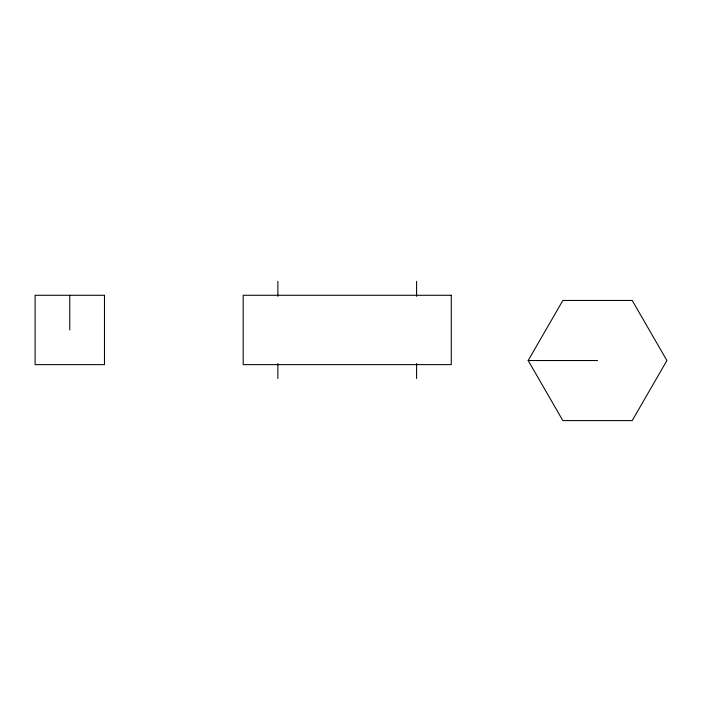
<?xml version="1.0" encoding="UTF-8"?>
<svg xmlns="http://www.w3.org/2000/svg" width="702" height="702" viewBox="0 0 702 702"><rect width="100%" height="100%" fill="white"/><g stroke="black" fill="none" stroke-linecap="round" stroke-linejoin="round"><path stroke-width="1.05" d="M528.176 360.53L562.855 300.456L632.221 300.456L666.9 360.53L632.221 420.595L562.855 420.595L528.176 360.53L597.534 360.53M416.593 281.405L416.593 296.341M416.593 363.575L416.593 378.51M277.869 281.405L277.869 296.341M277.869 363.575L277.869 378.51M69.779 295.279L69.779 329.958M104.466 295.279L35.1 295.279L35.1 364.636L104.466 364.636L104.466 295.279M451.272 295.279L243.19 295.279L243.19 364.636L451.272 364.636L451.272 295.279"/></g></svg>
